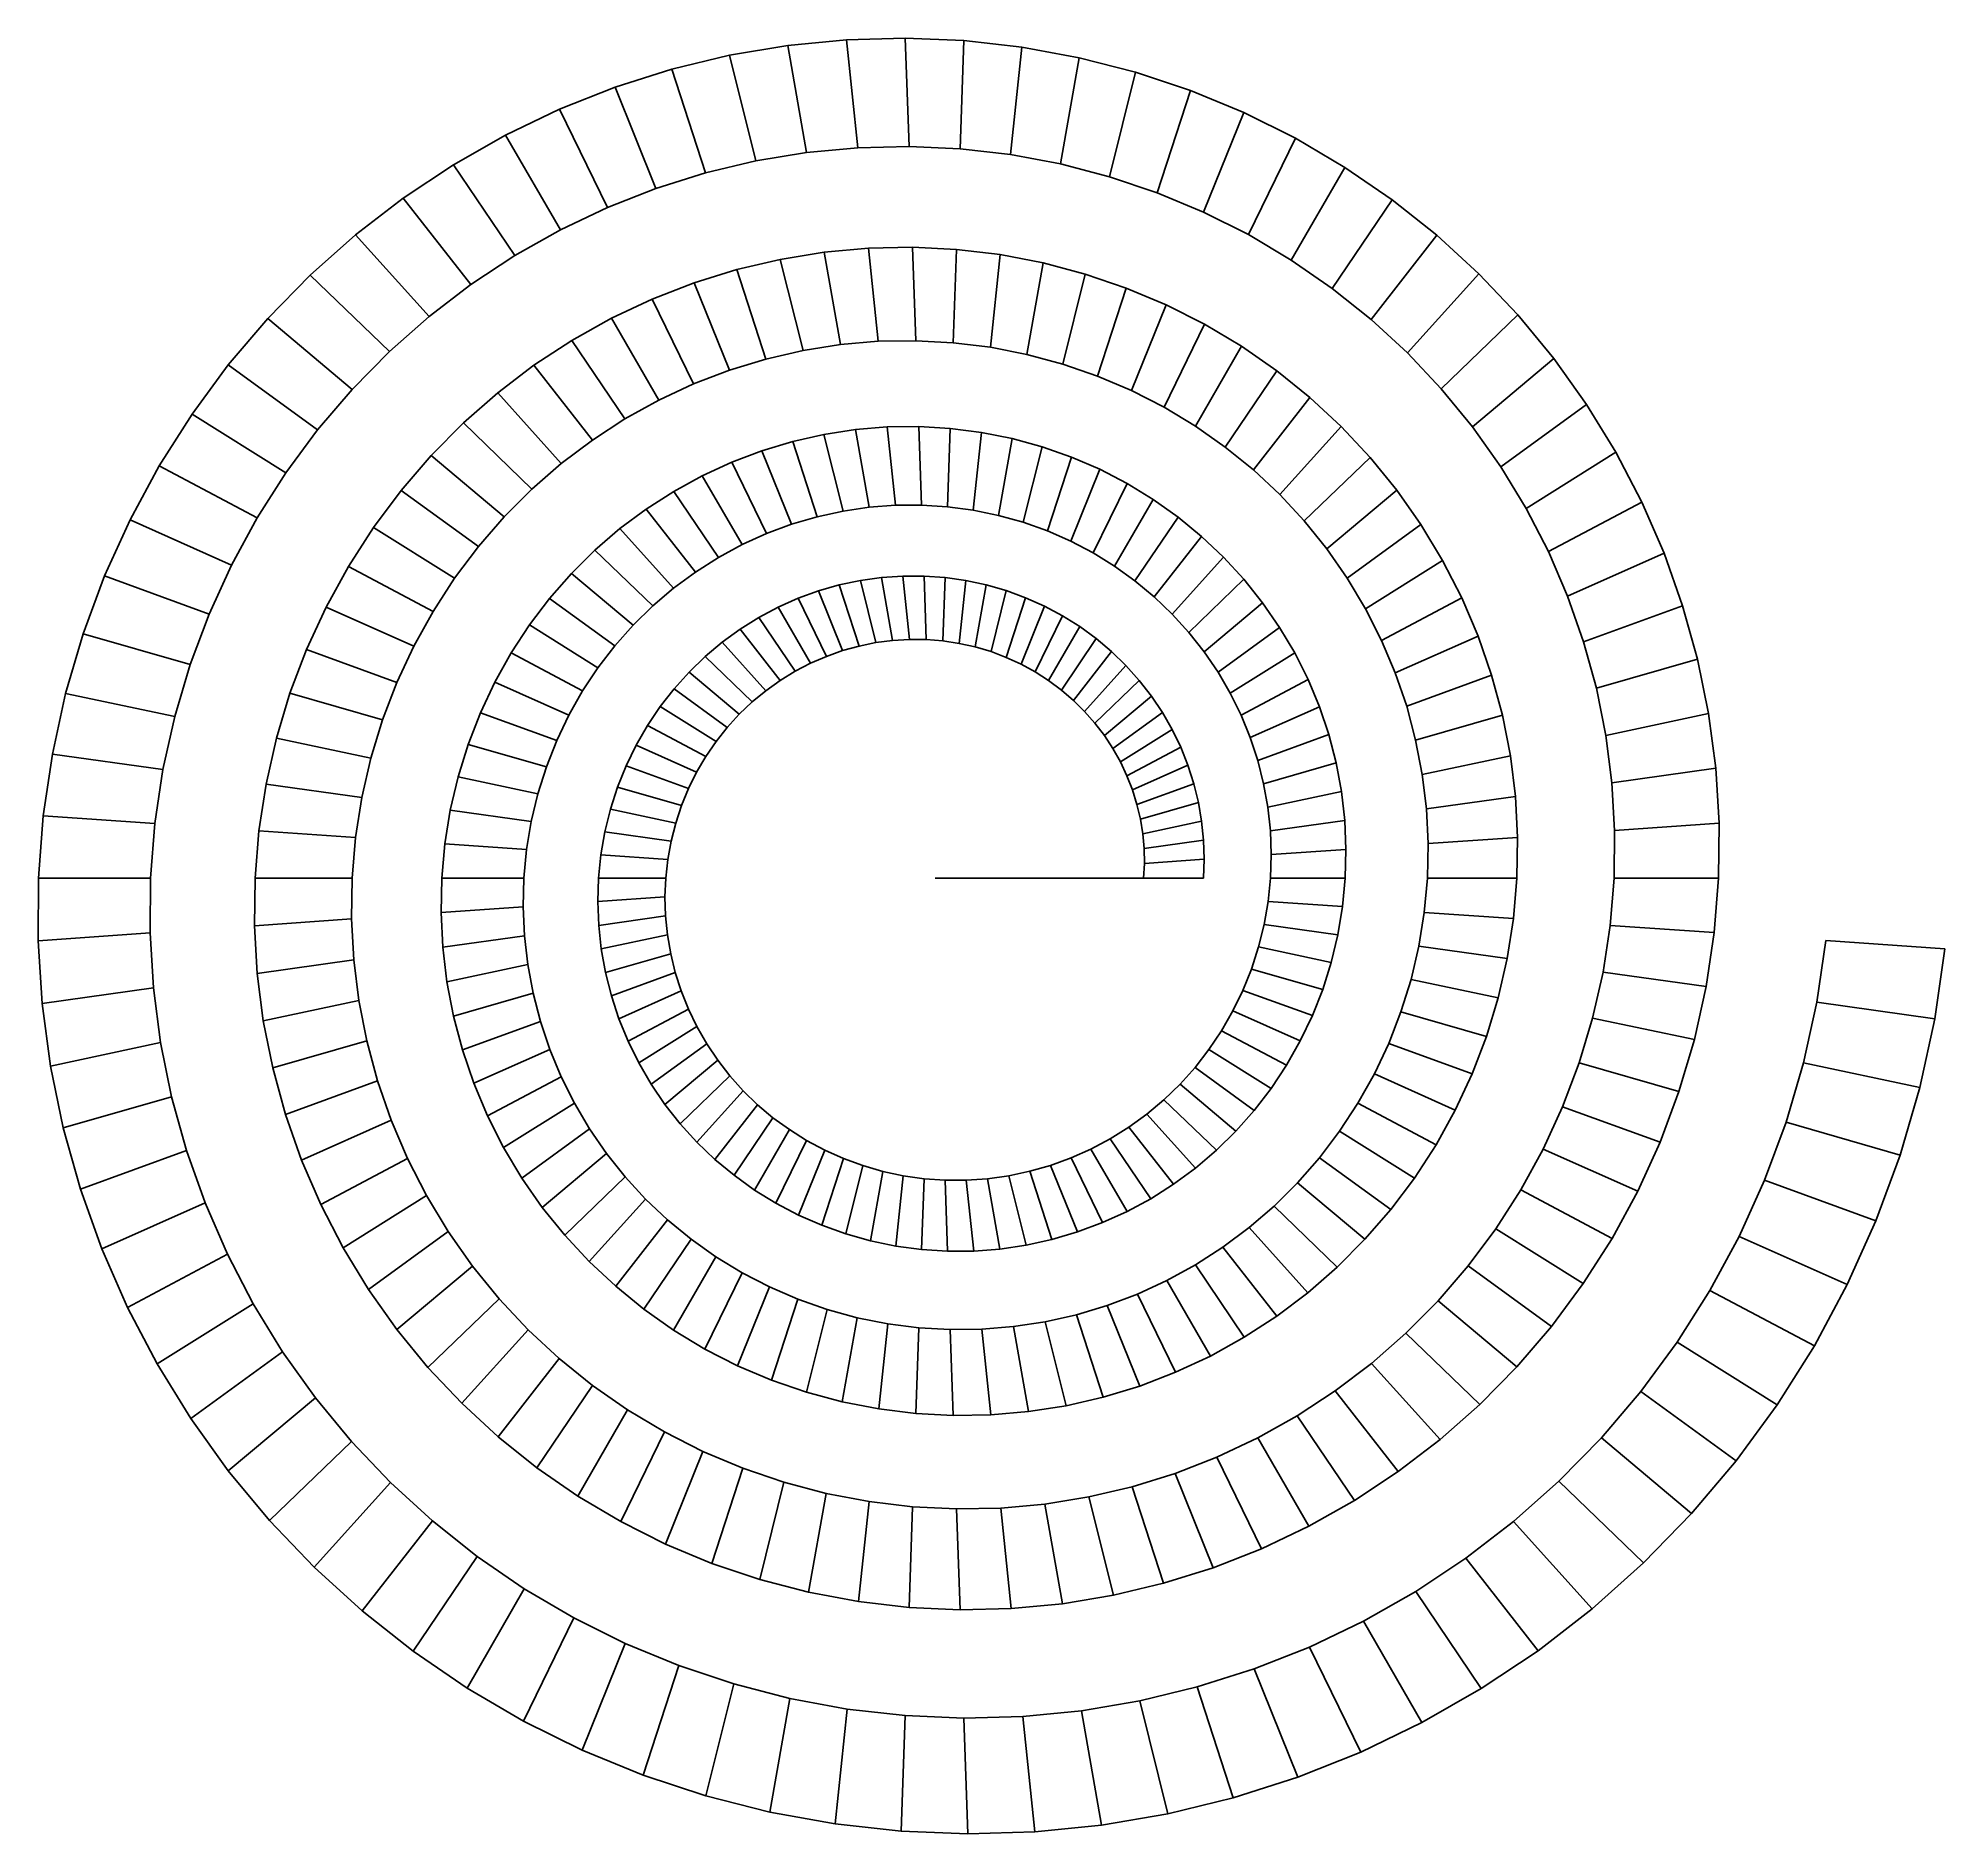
# Model space of a CAD drawing. Header units: metres. Extents: x -3602 to 4059, y -3839 to 3374.
import ezdxf

# ---------------------------------------------------------------- set-up
doc = ezdxf.new("R2010")
doc.units = ezdxf.units.M
for name, color, linetype in [('Fill', 3, 'CONTINUOUS'), ('Inner', 2, 'CONTINUOUS'), ('Outer', 1, 'CONTINUOUS')]:
    doc.layers.add(name, color=color, linetype=linetype)

msp = doc.modelspace()

# ---------------------------------------------------------------- linework, layer by layer
at = {"layer": 'Fill'}
for p, q in [((-102.6, 2939.1), (-117.8, 3374.2)), ((-718.3, 2880.8), (-824.1, 3305.2)), ((-513.9, 2914.7), (-589.8, 3344.7)), ((-308.4, 2934.1), (-354, 3367.7)), ((102.3, 2929.8), (117.5, 3364.2)), ((305.5, 2906.3), (350.8, 3337.9)), ((505.8, 2868.7), (581.1, 3295.5)), ((-920.4, 2832.6), (-1055.7, 3249.2)), ((702.5, 2817.4), (807.1, 3237.2)), ((-1119.3, 2770.2), (-1283.6, 3177)), ((894.4, 2752.7), (1027.9, 3163.6)), ((-1313.9, 2693.9), (-1506.5, 3088.8)), ((1080.8, 2675.1), (1242.4, 3075)), ((-1503.3, 2603.8), (-1723.3, 2984.9)), ((1260.7, 2584.8), (1449.5, 2971.9)), ((-1686.6, 2500.5), (-1933, 2865.8)), ((1433.3, 2482.6), (1648.3, 2855)), ((-1862.7, 2384.2), (-2134.4, 2732)), ((1597.9, 2368.9), (1837.9, 2724.9)), ((-2030.9, 2255.5), (-2326.6, 2584)), ((-226.6, 2156.4), (-265.9, 2530.3)), ((-75.4, 2158.9), (-88.5, 2534)), ((1753.6, 2244.5), (2017.5, 2582.2)), ((-528.4, 2119.5), (-619.7, 2485.6)), ((-377.9, 2143.2), (-443.3, 2514.2)), ((75.1, 2150.9), (88.2, 2525.4)), ((224.1, 2132.5), (263.2, 2504.5)), ((371, 2103.8), (435.8, 2471.5)), ((-2190.1, 2114.9), (-2508.5, 2422.4)), ((-824.3, 2040.2), (-966.2, 2391.3)), ((-677.5, 2085.1), (-794.3, 2444.6)), ((514.9, 2065.1), (605, 2426.7)), ((1899.7, 2109.8), (2186.1, 2427.9)), ((-968.2, 1985), (-1134.5, 2326)), ((655.2, 2016.6), (770.2, 2370.4)), ((791.3, 1958.7), (930.5, 2302.9)), ((-2339.6, 1963.1), (-2679.2, 2248.1)), ((-1108.3, 1919.7), (-1298.3, 2248.8)), ((922.6, 1891.6), (1085.1, 2224.7)), ((2035.7, 1965.8), (2343.1, 2262.7)), ((-1244.1, 1844.4), (-1457, 2160)), ((1048.3, 1815.8), (1233.3, 2136.2)), ((2160.8, 1813.1), (2487.7, 2087.4)), ((-2478.5, 1800.7), (-2837.7, 2061.7)), ((-1374.7, 1759.6), (-1609.5, 2060.1)), ((1168, 1731.7), (1374.6, 2037.9)), ((-1499.6, 1665.4), (-1755.2, 1949.3)), ((1281.1, 1639.8), (1508.1, 1930.3)), ((-2606.2, 1628.5), (-2983.3, 1864.2)), ((2274.6, 1652.6), (2619.3, 1903)), ((-1618, 1562.4), (-1893.2, 1828.3)), ((-367.6, 1474.5), (-444.4, 1782.4)), ((-262.7, 1490), (-317.7, 1801.8)), ((-157.4, 1498), (-190.5, 1812.3)), ((-52.3, 1498.7), (-63.3, 1813.8)), ((52.1, 1492), (63.1, 1806.5)), ((155.4, 1478.1), (188.2, 1790.4)), ((256.9, 1457.2), (311.3, 1765.7)), ((1387.2, 1540.6), (1633.4, 1814.1)), ((-1729.3, 1451), (-2022.9, 1697.4)), ((-574.3, 1421.5), (-693.7, 1717)), ((-471.7, 1451.7), (-570, 1754.1)), ((356.4, 1429.3), (432, 1732.6)), ((453.1, 1394.6), (549.6, 1691.4)), ((1485.6, 1434.6), (1749.8, 1689.8)), ((2376.6, 1485.1), (2737.3, 1710.5)), ((-2721.9, 1447.2), (-3115.1, 1656.3)), ((-773.3, 1339.5), (-933.3, 1616.6)), ((-675, 1384), (-815, 1671.1)), ((546.9, 1353.5), (663.5, 1642.2)), ((-1832.9, 1331.7), (-2143.6, 1557.4)), ((-868.7, 1287.9), (-1048, 1553.7)), ((637.1, 1306.2), (773.2, 1585.4)), ((1576.1, 1322.5), (1856.9, 1558.2)), ((-960.6, 1229.5), (-1158.4, 1482.7)), ((723.3, 1252.9), (878.3, 1521.3)), ((2466.4, 1311.4), (2841.4, 1510.8)), ((-2824.9, 1257.7), (-3232.4, 1439.1)), ((-1928.3, 1204.9), (-2254.5, 1408.8)), ((-1048.6, 1164.6), (-1264, 1403.9)), ((805.3, 1193.9), (978.3, 1450.4)), ((1658.2, 1204.7), (1954.3, 1419.9)), ((-1132.2, 1093.3), (-1364.3, 1317.5)), ((882.6, 1129.7), (1072.6, 1372.9)), ((2543.6, 1132.5), (2930.9, 1304.9)), ((-2014.9, 1071.3), (-2355.1, 1252.3)), ((954.9, 1060.5), (1161, 1289.4)), ((1731.6, 1082), (2041.4, 1275.6)), ((-2914.8, 1060.9), (-3334.5, 1213.7)), ((-1210.9, 1016.1), (-1458.6, 1223.9)), ((-369.3, 914), (-466.2, 1153.9)), ((-303, 932.4), (-382.7, 1177.8)), ((-235.9, 946), (-298.1, 1195.7)), ((-168.4, 954.9), (-212.9, 1207.7)), ((-100.8, 959), (-127.6, 1213.6)), ((-33.5, 958.3), (-42.4, 1213.5)), ((33.3, 953), (42.2, 1207.5)), ((99.1, 943.1), (125.7, 1195.7)), ((163.7, 928.6), (207.7, 1178.1)), ((226.8, 909.8), (288, 1155)), ((1021.9, 986.8), (1242.9, 1200.3)), ((-2092.3, 931.5), (-2444.9, 1088.5)), ((-1284.4, 933.2), (-1546.5, 1123.6)), ((-498.3, 863.1), (-628.3, 1088.3)), ((-434.5, 890.9), (-548.2, 1124)), ((288.1, 886.8), (366, 1126.4)), ((347.3, 859.6), (441.5, 1092.7)), ((1083.2, 908.9), (1318.2, 1106.1)), ((1795.9, 954.9), (2117.9, 1126.1)), ((2607.8, 949.2), (3005.6, 1094)), ((-1352.2, 844.9), (-1627.5, 1017)), ((-620.3, 794), (-781.2, 999.9)), ((-560.4, 830.8), (-706.1, 1046.9)), ((404.1, 828.6), (514, 1053.9)), ((458.3, 793.9), (583.3, 1010.4)), ((1138.8, 827.4), (1386.3, 1007.2)), ((-2990.9, 857.6), (-3420.9, 980.9)), ((-677.9, 752.9), (-853.2, 947.6)), ((509.7, 755.6), (649.1, 962.3)), ((1851.1, 824.2), (2183.6, 972.2)), ((-2159.9, 786.1), (-2523.2, 918.4)), ((-1413.9, 751.8), (-1701.2, 904.5)), ((-732.7, 707.6), (-921.6, 890)), ((557.9, 714.1), (711, 910.1)), ((602.9, 669.6), (768.9, 853.9)), ((1188.2, 742.5), (1447.2, 904.3)), ((2659, 762.4), (3065.3, 878.9)), ((-1469.2, 654.1), (-1767, 786.7)), ((-784.5, 658.3), (-986.2, 827.5)), ((644.5, 622.3), (822.4, 794.2)), ((1231.4, 654.8), (1500.4, 797.8)), ((1896.8, 690.4), (2238.2, 814.6)), ((-3052.9, 648.9), (-3491.1, 742.1)), ((-2217.4, 635.8), (-2589.8, 742.6)), ((-833, 605.2), (-1046.5, 760.4)), ((682.3, 572.6), (871.3, 731.1)), ((-1517.8, 552.4), (-1824.7, 664.2)), ((-918.9, 488.6), (-1153.2, 613.1)), ((-877.8, 548.5), (-1102.3, 688.8)), ((716.5, 520.5), (915.5, 665.1)), ((1268.2, 564.7), (1546, 688.3)), ((1932.9, 554.2), (2281.5, 654.2)), ((2696.8, 573.2), (3109.6, 661)), ((-2264.5, 481.3), (-2644, 562)), ((-1559.3, 447.1), (-1873.9, 537.3)), ((746.7, 466.6), (954.7, 596.6)), ((1298.5, 472.6), (1583.6, 576.4)), ((-3100.2, 435.7), (-3544.5, 498.2)), ((-955.8, 425.6), (-1198.8, 533.7)), ((772.9, 411), (988.9, 525.8)), ((1322.2, 379.1), (1613.1, 462.6)), ((1959.3, 416.5), (2313.4, 491.7)), ((-1593.5, 338.7), (-1914.3, 406.9)), ((-988.4, 359.8), (-1239, 451)), ((795, 354), (1017.9, 453.2)), ((2721.3, 382.5), (3138.5, 441.1)), ((-2300.8, 323.3), (-2685.6, 377.4)), ((-1016.5, 291.5), (-1273.5, 365.2)), ((813, 295.9), (1041.7, 379.1)), ((1339.1, 284.6), (1634.5, 347.4)), ((1975.9, 277.7), (2333.8, 328)), ((-3132.7, 219.1), (-3580.9, 250.4)), ((-1620.1, 227.7), (-1945.6, 273.4)), ((-1039.8, 221), (-1302, 276.7)), ((826.8, 237.1), (1060.1, 304)), ((1349.4, 189.7), (1647.8, 231.6)), ((-2326, 162.6), (-2714.4, 189.8)), ((-1058.3, 148.7), (-1324.3, 186.1)), ((836.4, 177.8), (1073.1, 228.1)), ((1982.8, 138.7), (2342.6, 163.8)), ((2732.3, 191.1), (3152, 220.4)), ((-1639, 114.6), (-1967.5, 137.6)), ((-1071.7, 74.9), (-1340.4, 93.7)), ((841.8, 118.3), (1080.7, 151.9)), ((1353, 94.6), (1653, 115.6)), ((-1080, 0), (-1350, 0)), ((842.9, 58.9), (1083, 75.7)), ((-3150, 0), (-3600, 0)), ((-2340, 0), (-2730, 0)), ((-1650, 0), (-1980, 0)), ((-1083, -75.7), (-1353, -94.6)), ((840, 0), (1080, 0)), ((1350, 0), (1650, 0)), ((1980, 0), (2340, 0)), ((2730, 0), (3150, 0)), ((-1653, -115.6), (-1982.8, -138.7)), ((-1080.7, -151.9), (-1349.4, -189.7)), ((1340.4, -93.7), (1639, -114.6)), ((1967.5, -137.6), (2326, -162.6)), ((-3152, -220.4), (-3601.5, -251.8)), ((-2342.6, -163.8), (-2732.3, -191.1)), ((-1073.1, -228.1), (-1339.1, -284.6)), ((1324.3, -186.1), (1620.1, -227.7)), ((2714.4, -189.8), (3132.7, -219.1)), ((-1647.8, -231.6), (-1975.9, -277.7)), ((-1060.1, -304), (-1322.2, -379.1)), ((1302, -276.7), (1593.5, -338.7)), ((1945.6, -273.4), (2300.8, -323.3)), ((3580.9, -250.4), (4059.1, -283.8)), ((-2333.8, -328), (-2721.3, -382.5)), ((-1634.5, -347.4), (-1959.3, -416.5)), ((-1041.7, -379.1), (-1298.5, -472.6)), ((1273.5, -365.2), (1559.3, -447.1)), ((2685.6, -377.4), (3100.2, -435.7)), ((-3138.5, -441.1), (-3585.5, -503.9)), ((-1017.9, -453.2), (-1268.2, -564.7)), ((1239, -451), (1517.8, -552.4)), ((1914.3, -406.9), (2264.5, -481.3)), ((-2313.4, -491.7), (-2696.8, -573.2)), ((-1613.1, -462.6), (-1932.9, -554.2)), ((-988.9, -525.8), (-1231.4, -654.8)), ((1198.8, -533.7), (1469.2, -654.1)), ((3544.5, -498.2), (4018.5, -564.8)), ((-1583.6, -576.4), (-1896.8, -690.4)), ((-954.7, -596.6), (-1188.2, -742.5)), ((1873.9, -537.3), (2217.4, -635.8)), ((2644, -562), (3052.9, -648.9)), ((-3109.6, -661), (-3551.7, -754.9)), ((-2281.5, -654.2), (-2659, -762.4)), ((-1546, -688.3), (-1851.1, -824.2)), ((-915.5, -665.1), (-1138.8, -827.4)), ((1102.3, -688.8), (1352.2, -844.9)), ((1153.2, -613.1), (1413.9, -751.8)), ((1824.7, -664.2), (2159.9, -786.1)), ((-871.3, -731.1), (-1083.2, -908.9)), ((1046.5, -760.4), (1284.4, -933.2)), ((2589.8, -742.6), (2990.9, -857.6)), ((3491.1, -742.1), (3958.6, -841.4)), ((-2238.2, -814.6), (-2607.8, -949.2)), ((-1500.4, -797.8), (-1795.9, -954.9)), ((-822.4, -794.2), (-1021.9, -986.8)), ((986.2, -827.5), (1210.9, -1016.1)), ((1767, -786.7), (2092.3, -931.5)), ((-3065.3, -878.9), (-3500.4, -1003.7)), ((-1447.2, -904.3), (-1731.6, -1082)), ((-768.9, -853.9), (-954.9, -1060.5)), ((-711, -910.1), (-882.6, -1129.7)), ((921.6, -890), (1132.2, -1093.3)), ((1701.2, -904.5), (2014.9, -1071.3)), ((2523.2, -918.4), (2914.8, -1060.9)), ((-2183.6, -972.2), (-2543.6, -1132.5)), ((-649.1, -962.3), (-805.3, -1193.9)), ((853.2, -947.6), (1048.6, -1164.6)), ((3420.9, -980.9), (3879.8, -1112.5)), ((-1386.3, -1007.2), (-1658.2, -1204.7)), ((-583.3, -1010.4), (-723.3, -1252.9)), ((-514, -1053.9), (-637.1, -1306.2)), ((706.1, -1046.9), (868.7, -1287.9)), ((781.2, -999.9), (960.6, -1229.5)), ((1627.5, -1017), (1928.3, -1204.9)), ((-3005.6, -1094), (-3431.6, -1249)), ((-2117.9, -1126.1), (-2466.4, -1311.4)), ((-1318.2, -1106.1), (-1576.1, -1322.5)), ((-441.5, -1092.7), (-546.9, -1353.5)), ((-366, -1126.4), (-453.1, -1394.6)), ((548.2, -1124), (675, -1384)), ((628.3, -1088.3), (773.3, -1339.5)), ((1546.5, -1123.6), (1832.9, -1331.7)), ((2444.9, -1088.5), (2824.9, -1257.7)), ((-1242.9, -1200.3), (-1485.6, -1434.6)), ((-288, -1155), (-356.4, -1429.3)), ((-207.7, -1178.1), (-256.9, -1457.2)), ((-125.7, -1195.7), (-155.4, -1478.1)), ((-42.2, -1207.5), (-52.1, -1492)), ((42.4, -1213.5), (52.3, -1498.7)), ((127.6, -1213.6), (157.4, -1498)), ((212.9, -1207.7), (262.7, -1490)), ((298.1, -1195.7), (367.6, -1474.5)), ((382.7, -1177.8), (471.7, -1451.7)), ((466.2, -1153.9), (574.3, -1421.5)), ((1458.6, -1223.9), (1729.3, -1451)), ((3334.5, -1213.7), (3782.4, -1376.7)), ((-2041.4, -1275.6), (-2376.6, -1485.1)), ((-1161, -1289.4), (-1387.2, -1540.6)), ((2355.1, -1252.3), (2721.9, -1447.2)), ((-2930.9, -1304.9), (-3345.6, -1489.6)), ((-1072.6, -1372.9), (-1281.1, -1639.8)), ((1364.3, -1317.5), (1618, -1562.4)), ((-1954.3, -1419.9), (-2274.6, -1652.6)), ((-978.3, -1450.4), (-1168, -1731.7)), ((1264, -1403.9), (1499.6, -1665.4)), ((2254.5, -1408.8), (2606.2, -1628.5)), ((3232.4, -1439.1), (3667.2, -1632.7)), ((-2841.4, -1510.8), (-3242.8, -1724.2)), ((-878.3, -1521.3), (-1048.3, -1815.8)), ((1158.4, -1482.7), (1374.7, -1759.6)), ((-1856.9, -1558.2), (-2160.8, -1813.1)), ((-773.2, -1585.4), (-922.6, -1891.6)), ((1048, -1553.7), (1244.1, -1844.4)), ((2143.6, -1557.4), (2478.5, -1800.7)), ((-663.5, -1642.2), (-791.3, -1958.7)), ((815, -1671.1), (968.2, -1985)), ((933.3, -1616.6), (1108.3, -1919.7)), ((3115.1, -1656.3), (3534.8, -1879.5)), ((-2737.3, -1710.5), (-3123.5, -1951.8)), ((-1749.8, -1689.8), (-2035.7, -1965.8)), ((-549.6, -1691.4), (-655.2, -2016.6)), ((-432, -1732.6), (-514.9, -2065.1)), ((570, -1754.1), (677.5, -2085.1)), ((693.7, -1717), (824.3, -2040.2)), ((2022.9, -1697.4), (2339.6, -1963.1)), ((-1633.4, -1814.1), (-1899.7, -2109.8)), ((-311.3, -1765.7), (-371, -2103.8)), ((-188.2, -1790.4), (-224.1, -2132.5)), ((-63.1, -1806.5), (-75.1, -2150.9)), ((63.3, -1813.8), (75.4, -2158.9)), ((190.5, -1812.3), (226.6, -2156.4)), ((317.7, -1801.8), (377.9, -2143.2)), ((444.4, -1782.4), (528.4, -2119.5)), ((1893.2, -1828.3), (2190.1, -2114.9)), ((-2619.3, -1903), (-2988.2, -2171)), ((2983.3, -1864.2), (3385.8, -2115.7)), ((-1508.1, -1930.3), (-1753.6, -2244.5)), ((1755.2, -1949.3), (2030.9, -2255.5)), ((-1374.6, -2037.9), (-1597.9, -2368.9)), ((1609.5, -2060.1), (1862.7, -2384.2)), ((2837.7, -2061.7), (3221.2, -2340.3)), ((-2487.7, -2087.4), (-2837.5, -2380.9)), ((-1233.3, -2136.2), (-1433.3, -2482.6)), ((1457, -2160), (1686.6, -2500.5)), ((-2343.1, -2262.7), (-2672, -2580.4)), ((-1085.1, -2224.7), (-1260.7, -2584.8)), ((1298.3, -2248.8), (1503.3, -2603.8)), ((2679.2, -2248.1), (3041.8, -2552.3)), ((-930.5, -2302.9), (-1080.8, -2675.1)), ((-770.2, -2370.4), (-894.4, -2752.7)), ((1134.5, -2326), (1313.9, -2693.9)), ((-2186.1, -2427.9), (-2492.6, -2768.3)), ((-605, -2426.7), (-702.5, -2817.4)), ((794.3, -2444.6), (920.4, -2832.6)), ((966.2, -2391.3), (1119.3, -2770.2)), ((2508.5, -2422.4), (2848.5, -2750.8)), ((-435.8, -2471.5), (-505.8, -2868.7)), ((-263.2, -2504.5), (-305.5, -2906.3)), ((-88.2, -2525.4), (-102.3, -2929.8)), ((443.3, -2514.2), (513.9, -2914.7)), ((619.7, -2485.6), (718.3, -2880.8)), ((-2017.5, -2582.2), (-2299.9, -2943.7)), ((88.5, -2534), (102.6, -2939.1)), ((265.9, -2530.3), (308.4, -2934.1)), ((2326.6, -2584), (2642.4, -2934.7)), ((-1837.9, -2724.9), (-2094.8, -3105.7)), ((2134.4, -2732), (2424.6, -3103.4)), ((-1648.3, -2855), (-1878.3, -3253.4)), ((1933, -2865.8), (2196.2, -3256)), ((-1449.5, -2971.9), (-1651.4, -3386)), ((1723.3, -2984.9), (1958.3, -3391.9)), ((-1242.4, -3075), (-1415.2, -3502.7)), ((1506.5, -3088.8), (1712.2, -3510.6)), ((-1027.9, -3163.6), (-1170.7, -3603)), ((1283.6, -3177), (1459.1, -3611.5)), ((-807.1, -3237.2), (-919.1, -3686.2)), ((1055.7, -3249.2), (1200.3, -3694.3)), ((-581.1, -3295.5), (-661.5, -3751.8)), ((-350.8, -3337.9), (-399.3, -3799.3)), ((-117.5, -3364.2), (-133.7, -3828.6)), ((354, -3367.7), (402.7, -3831.2)), ((589.8, -3344.7), (670.8, -3804.3)), ((824.1, -3305.2), (937.1, -3758.6)), ((117.8, -3374.2), (134.1, -3839.2))]:
    msp.add_line(p, q, dxfattribs=at)
at = {"layer": 'Inner'}
for p, q in [((-513.9, 2914.7), (-718.3, 2880.8)), ((-308.4, 2934.1), (-513.9, 2914.7)), ((-102.6, 2939.1), (-308.4, 2934.1)), ((102.3, 2929.8), (-102.6, 2939.1)), ((305.5, 2906.3), (102.3, 2929.8)), ((-718.3, 2880.8), (-920.4, 2832.6)), ((505.8, 2868.7), (305.5, 2906.3)), ((702.5, 2817.4), (505.8, 2868.7)), ((-1119.3, 2770.2), (-1313.9, 2693.9)), ((-920.4, 2832.6), (-1119.3, 2770.2)), ((894.4, 2752.7), (702.5, 2817.4)), ((-1313.9, 2693.9), (-1503.3, 2603.8)), ((1080.8, 2675.1), (894.4, 2752.7)), ((1260.7, 2584.8), (1080.8, 2675.1)), ((-1503.3, 2603.8), (-1686.6, 2500.5)), ((1433.3, 2482.6), (1260.7, 2584.8)), ((-1686.6, 2500.5), (-1862.7, 2384.2)), ((1597.9, 2368.9), (1433.3, 2482.6)), ((-1862.7, 2384.2), (-2030.9, 2255.5)), ((1753.6, 2244.5), (1597.9, 2368.9)), ((-2030.9, 2255.5), (-2190.1, 2114.9)), ((1899.7, 2109.8), (1753.6, 2244.5)), ((-226.6, 2156.4), (-377.9, 2143.2)), ((-75.4, 2158.9), (-226.6, 2156.4)), ((75.1, 2150.9), (-75.4, 2158.9)), ((224.1, 2132.5), (75.1, 2150.9)), ((-2190.1, 2114.9), (-2339.6, 1963.1)), ((-677.5, 2085.1), (-824.3, 2040.2)), ((-528.4, 2119.5), (-677.5, 2085.1)), ((-377.9, 2143.2), (-528.4, 2119.5)), ((371, 2103.8), (224.1, 2132.5)), ((514.9, 2065.1), (371, 2103.8)), ((2035.7, 1965.8), (1899.7, 2109.8)), ((-824.3, 2040.2), (-968.2, 1985)), ((655.2, 2016.6), (514.9, 2065.1)), ((791.3, 1958.7), (655.2, 2016.6)), ((-2339.6, 1963.1), (-2478.5, 1800.7)), ((-1108.3, 1919.7), (-1244.1, 1844.4)), ((-968.2, 1985), (-1108.3, 1919.7)), ((922.6, 1891.6), (791.3, 1958.7)), ((2160.8, 1813.1), (2035.7, 1965.8)), ((-1244.1, 1844.4), (-1374.7, 1759.6)), ((1048.3, 1815.8), (922.6, 1891.6)), ((-2478.5, 1800.7), (-2606.2, 1628.5)), ((1168, 1731.7), (1048.3, 1815.8)), ((2274.6, 1652.6), (2160.8, 1813.1)), ((-1374.7, 1759.6), (-1499.6, 1665.4)), ((1281.1, 1639.8), (1168, 1731.7)), ((-2606.2, 1628.5), (-2721.9, 1447.2)), ((-1499.6, 1665.4), (-1618, 1562.4)), ((1387.2, 1540.6), (1281.1, 1639.8)), ((2376.6, 1485.1), (2274.6, 1652.6)), ((-1618, 1562.4), (-1729.3, 1451)), ((1485.6, 1434.6), (1387.2, 1540.6)), ((-367.6, 1474.5), (-471.7, 1451.7)), ((-262.7, 1490), (-367.6, 1474.5)), ((-157.4, 1498), (-262.7, 1490)), ((-52.3, 1498.7), (-157.4, 1498)), ((52.1, 1492), (-52.3, 1498.7)), ((155.4, 1478.1), (52.1, 1492)), ((256.9, 1457.2), (155.4, 1478.1)), ((356.4, 1429.3), (256.9, 1457.2)), ((2466.4, 1311.4), (2376.6, 1485.1)), ((-2721.9, 1447.2), (-2824.9, 1257.7)), ((-1729.3, 1451), (-1832.9, 1331.7)), ((-675, 1384), (-773.3, 1339.5)), ((-574.3, 1421.5), (-675, 1384)), ((-471.7, 1451.7), (-574.3, 1421.5)), ((453.1, 1394.6), (356.4, 1429.3)), ((546.9, 1353.5), (453.1, 1394.6)), ((1576.1, 1322.5), (1485.6, 1434.6)), ((-1832.9, 1331.7), (-1928.3, 1204.9)), ((-773.3, 1339.5), (-868.7, 1287.9)), ((637.1, 1306.2), (546.9, 1353.5)), ((723.3, 1252.9), (637.1, 1306.2)), ((1658.2, 1204.7), (1576.1, 1322.5)), ((2543.6, 1132.5), (2466.4, 1311.4)), ((-2824.9, 1257.7), (-2914.8, 1060.9)), ((-960.6, 1229.5), (-1048.6, 1164.6)), ((-868.7, 1287.9), (-960.6, 1229.5)), ((805.3, 1193.9), (723.3, 1252.9)), ((-1928.3, 1204.9), (-2014.9, 1071.3)), ((-1048.6, 1164.6), (-1132.2, 1093.3)), ((882.6, 1129.7), (805.3, 1193.9)), ((1731.6, 1082), (1658.2, 1204.7)), ((-1132.2, 1093.3), (-1210.9, 1016.1)), ((954.9, 1060.5), (882.6, 1129.7)), ((1795.9, 954.9), (1731.6, 1082)), ((2607.8, 949.2), (2543.6, 1132.5)), ((-2914.8, 1060.9), (-2990.9, 857.6)), ((-2014.9, 1071.3), (-2092.3, 931.5)), ((-1210.9, 1016.1), (-1284.4, 933.2)), ((1021.9, 986.8), (954.9, 1060.5)), ((-2092.3, 931.5), (-2159.9, 786.1)), ((-1284.4, 933.2), (-1352.2, 844.9)), ((-303, 932.4), (-369.3, 914)), ((-235.9, 946), (-303, 932.4)), ((-168.4, 954.9), (-235.9, 946)), ((-100.8, 959), (-168.4, 954.9)), ((-33.5, 958.3), (-100.8, 959)), ((33.3, 953), (-33.5, 958.3)), ((99.1, 943.1), (33.3, 953)), ((163.7, 928.6), (99.1, 943.1)), ((226.8, 909.8), (163.7, 928.6)), ((1083.2, 908.9), (1021.9, 986.8)), ((1851.1, 824.2), (1795.9, 954.9)), ((2659, 762.4), (2607.8, 949.2)), ((-2990.9, 857.6), (-3052.9, 648.9)), ((-1352.2, 844.9), (-1413.9, 751.8)), ((-498.3, 863.1), (-560.4, 830.8)), ((-434.5, 890.9), (-498.3, 863.1)), ((-369.3, 914), (-434.5, 890.9)), ((288.1, 886.8), (226.8, 909.8)), ((347.3, 859.6), (288.1, 886.8)), ((404.1, 828.6), (347.3, 859.6)), ((1138.8, 827.4), (1083.2, 908.9)), ((-2159.9, 786.1), (-2217.4, 635.8)), ((-620.3, 794), (-677.9, 752.9)), ((-560.4, 830.8), (-620.3, 794)), ((458.3, 793.9), (404.1, 828.6)), ((509.7, 755.6), (458.3, 793.9)), ((1188.2, 742.5), (1138.8, 827.4)), ((1896.8, 690.4), (1851.1, 824.2)), ((-1413.9, 751.8), (-1469.2, 654.1)), ((-732.7, 707.6), (-784.5, 658.3)), ((-677.9, 752.9), (-732.7, 707.6)), ((557.9, 714.1), (509.7, 755.6)), ((602.9, 669.6), (557.9, 714.1)), ((1231.4, 654.8), (1188.2, 742.5)), ((1932.9, 554.2), (1896.8, 690.4)), ((2696.8, 573.2), (2659, 762.4)), ((-3052.9, 648.9), (-3100.2, 435.7)), ((-2217.4, 635.8), (-2264.5, 481.3)), ((-1469.2, 654.1), (-1517.8, 552.4)), ((-784.5, 658.3), (-833, 605.2)), ((644.5, 622.3), (602.9, 669.6)), ((682.3, 572.6), (644.5, 622.3)), ((1268.2, 564.7), (1231.4, 654.8)), ((-1517.8, 552.4), (-1559.3, 447.1)), ((-877.8, 548.5), (-918.9, 488.6)), ((-833, 605.2), (-877.8, 548.5)), ((716.5, 520.5), (682.3, 572.6)), ((1298.5, 472.6), (1268.2, 564.7)), ((1959.3, 416.5), (1932.9, 554.2)), ((2721.3, 382.5), (2696.8, 573.2)), ((-2264.5, 481.3), (-2300.8, 323.3)), ((-918.9, 488.6), (-955.8, 425.6)), ((746.7, 466.6), (716.5, 520.5)), ((772.9, 411), (746.7, 466.6)), ((1322.2, 379.1), (1298.5, 472.6)), ((-3100.2, 435.7), (-3132.7, 219.1)), ((-1559.3, 447.1), (-1593.5, 338.7)), ((-955.8, 425.6), (-988.4, 359.8)), ((795, 354), (772.9, 411)), ((1975.9, 277.7), (1959.3, 416.5)), ((-2300.8, 323.3), (-2326, 162.6)), ((-1593.5, 338.7), (-1620.1, 227.7)), ((-988.4, 359.8), (-1016.5, 291.5)), ((813, 295.9), (795, 354)), ((1339.1, 284.6), (1322.2, 379.1)), ((2732.3, 191.1), (2721.3, 382.5)), ((-1016.5, 291.5), (-1039.8, 221)), ((826.8, 237.1), (813, 295.9)), ((836.4, 177.8), (826.8, 237.1)), ((1349.4, 189.7), (1339.1, 284.6)), ((1982.8, 138.7), (1975.9, 277.7)), ((-3132.7, 219.1), (-3150, 0)), ((-2326, 162.6), (-2340, 0)), ((-1620.1, 227.7), (-1639, 114.6)), ((-1039.8, 221), (-1058.3, 148.7)), ((841.8, 118.3), (836.4, 177.8)), ((1353, 94.6), (1349.4, 189.7)), ((2730, 0), (2732.3, 191.1)), ((-1639, 114.6), (-1650, 0)), ((-1058.3, 148.7), (-1071.7, 74.9)), ((842.9, 58.9), (841.8, 118.3)), ((1350, 0), (1353, 94.6)), ((1980, 0), (1982.8, 138.7)), ((-1080, 0), (-1083, -75.7)), ((-1071.7, 74.9), (-1080, 0)), ((3, 0), (840, 0)), ((840, 0), (842.9, 58.9)), ((-3150, 0), (-3152, -220.4)), ((-2340, 0), (-2342.6, -163.8)), ((-1650, 0), (-1653, -115.6)), ((-1083, -75.7), (-1080.7, -151.9)), ((1340.4, -93.7), (1350, 0)), ((1967.5, -137.6), (1980, 0)), ((2714.4, -189.8), (2730, 0)), ((-1653, -115.6), (-1647.8, -231.6)), ((-1080.7, -151.9), (-1073.1, -228.1)), ((1324.3, -186.1), (1340.4, -93.7)), ((1945.6, -273.4), (1967.5, -137.6)), ((-3152, -220.4), (-3138.5, -441.1)), ((-2342.6, -163.8), (-2333.8, -328)), ((-1073.1, -228.1), (-1060.1, -304)), ((1302, -276.7), (1324.3, -186.1)), ((2685.6, -377.4), (2714.4, -189.8)), ((-1647.8, -231.6), (-1634.5, -347.4)), ((-1060.1, -304), (-1041.7, -379.1)), ((1273.5, -365.2), (1302, -276.7)), ((1914.3, -406.9), (1945.6, -273.4)), ((3544.5, -498.2), (3580.9, -250.4)), ((-2333.8, -328), (-2313.4, -491.7)), ((-1634.5, -347.4), (-1613.1, -462.6)), ((-1041.7, -379.1), (-1017.9, -453.2)), ((1239, -451), (1273.5, -365.2)), ((2644, -562), (2685.6, -377.4)), ((-3138.5, -441.1), (-3109.6, -661)), ((-1017.9, -453.2), (-988.9, -525.8)), ((1198.8, -533.7), (1239, -451)), ((1873.9, -537.3), (1914.3, -406.9)), ((-2313.4, -491.7), (-2281.5, -654.2)), ((-1613.1, -462.6), (-1583.6, -576.4)), ((-988.9, -525.8), (-954.7, -596.6)), ((1153.2, -613.1), (1198.8, -533.7)), ((3491.1, -742.1), (3544.5, -498.2)), ((-1583.6, -576.4), (-1546, -688.3)), ((-954.7, -596.6), (-915.5, -665.1)), ((1824.7, -664.2), (1873.9, -537.3)), ((2589.8, -742.6), (2644, -562)), ((-3109.6, -661), (-3065.3, -878.9)), ((-2281.5, -654.2), (-2238.2, -814.6)), ((-1546, -688.3), (-1500.4, -797.8)), ((-915.5, -665.1), (-871.3, -731.1)), ((1046.5, -760.4), (1102.3, -688.8)), ((1102.3, -688.8), (1153.2, -613.1)), ((1767, -786.7), (1824.7, -664.2)), ((-871.3, -731.1), (-822.4, -794.2)), ((986.2, -827.5), (1046.5, -760.4)), ((2523.2, -918.4), (2589.8, -742.6)), ((3420.9, -980.9), (3491.1, -742.1)), ((-2238.2, -814.6), (-2183.6, -972.2)), ((-1500.4, -797.8), (-1447.2, -904.3)), ((-822.4, -794.2), (-768.9, -853.9)), ((921.6, -890), (986.2, -827.5)), ((1701.2, -904.5), (1767, -786.7)), ((-3065.3, -878.9), (-3005.6, -1094)), ((-1447.2, -904.3), (-1386.3, -1007.2)), ((-768.9, -853.9), (-711, -910.1)), ((-711, -910.1), (-649.1, -962.3)), ((853.2, -947.6), (921.6, -890)), ((1627.5, -1017), (1701.2, -904.5)), ((2444.9, -1088.5), (2523.2, -918.4)), ((-2183.6, -972.2), (-2117.9, -1126.1)), ((-649.1, -962.3), (-583.3, -1010.4)), ((781.2, -999.9), (853.2, -947.6)), ((3334.5, -1213.7), (3420.9, -980.9)), ((-1386.3, -1007.2), (-1318.2, -1106.1)), ((-583.3, -1010.4), (-514, -1053.9)), ((-514, -1053.9), (-441.5, -1092.7)), ((628.3, -1088.3), (706.1, -1046.9)), ((706.1, -1046.9), (781.2, -999.9)), ((1546.5, -1123.6), (1627.5, -1017)), ((-3005.6, -1094), (-2930.9, -1304.9)), ((-2117.9, -1126.1), (-2041.4, -1275.6)), ((-1318.2, -1106.1), (-1242.9, -1200.3)), ((-441.5, -1092.7), (-366, -1126.4)), ((-366, -1126.4), (-288, -1155)), ((466.2, -1153.9), (548.2, -1124)), ((548.2, -1124), (628.3, -1088.3)), ((1458.6, -1223.9), (1546.5, -1123.6)), ((2355.1, -1252.3), (2444.9, -1088.5)), ((-1242.9, -1200.3), (-1161, -1289.4)), ((-288, -1155), (-207.7, -1178.1)), ((-207.7, -1178.1), (-125.7, -1195.7)), ((-125.7, -1195.7), (-42.2, -1207.5)), ((-42.2, -1207.5), (42.4, -1213.5)), ((42.4, -1213.5), (127.6, -1213.6)), ((127.6, -1213.6), (212.9, -1207.7)), ((212.9, -1207.7), (298.1, -1195.7)), ((298.1, -1195.7), (382.7, -1177.8)), ((382.7, -1177.8), (466.2, -1153.9)), ((1364.3, -1317.5), (1458.6, -1223.9)), ((3232.4, -1439.1), (3334.5, -1213.7)), ((-2041.4, -1275.6), (-1954.3, -1419.9)), ((-1161, -1289.4), (-1072.6, -1372.9)), ((2254.5, -1408.8), (2355.1, -1252.3)), ((-2930.9, -1304.9), (-2841.4, -1510.8)), ((-1072.6, -1372.9), (-978.3, -1450.4)), ((1264, -1403.9), (1364.3, -1317.5)), ((-1954.3, -1419.9), (-1856.9, -1558.2)), ((-978.3, -1450.4), (-878.3, -1521.3)), ((1158.4, -1482.7), (1264, -1403.9)), ((2143.6, -1557.4), (2254.5, -1408.8)), ((3115.1, -1656.3), (3232.4, -1439.1)), ((-2841.4, -1510.8), (-2737.3, -1710.5)), ((-878.3, -1521.3), (-773.2, -1585.4)), ((1048, -1553.7), (1158.4, -1482.7)), ((-1856.9, -1558.2), (-1749.8, -1689.8)), ((-773.2, -1585.4), (-663.5, -1642.2)), ((933.3, -1616.6), (1048, -1553.7)), ((2022.9, -1697.4), (2143.6, -1557.4)), ((-663.5, -1642.2), (-549.6, -1691.4)), ((693.7, -1717), (815, -1671.1)), ((815, -1671.1), (933.3, -1616.6)), ((2983.3, -1864.2), (3115.1, -1656.3)), ((-2737.3, -1710.5), (-2619.3, -1903)), ((-1749.8, -1689.8), (-1633.4, -1814.1)), ((-549.6, -1691.4), (-432, -1732.6)), ((-432, -1732.6), (-311.3, -1765.7)), ((444.4, -1782.4), (570, -1754.1)), ((570, -1754.1), (693.7, -1717)), ((1893.2, -1828.3), (2022.9, -1697.4)), ((-1633.4, -1814.1), (-1508.1, -1930.3)), ((-311.3, -1765.7), (-188.2, -1790.4)), ((-188.2, -1790.4), (-63.1, -1806.5)), ((-63.1, -1806.5), (63.3, -1813.8)), ((63.3, -1813.8), (190.5, -1812.3)), ((190.5, -1812.3), (317.7, -1801.8)), ((317.7, -1801.8), (444.4, -1782.4)), ((1755.2, -1949.3), (1893.2, -1828.3)), ((-2619.3, -1903), (-2487.7, -2087.4)), ((2837.7, -2061.7), (2983.3, -1864.2)), ((-1508.1, -1930.3), (-1374.6, -2037.9)), ((1609.5, -2060.1), (1755.2, -1949.3)), ((-1374.6, -2037.9), (-1233.3, -2136.2)), ((1457, -2160), (1609.5, -2060.1)), ((2679.2, -2248.1), (2837.7, -2061.7)), ((-2487.7, -2087.4), (-2343.1, -2262.7)), ((-1233.3, -2136.2), (-1085.1, -2224.7)), ((1298.3, -2248.8), (1457, -2160)), ((-2343.1, -2262.7), (-2186.1, -2427.9)), ((-1085.1, -2224.7), (-930.5, -2302.9)), ((1134.5, -2326), (1298.3, -2248.8)), ((2508.5, -2422.4), (2679.2, -2248.1)), ((-930.5, -2302.9), (-770.2, -2370.4)), ((-770.2, -2370.4), (-605, -2426.7)), ((966.2, -2391.3), (1134.5, -2326)), ((-2186.1, -2427.9), (-2017.5, -2582.2)), ((-605, -2426.7), (-435.8, -2471.5)), ((619.7, -2485.6), (794.3, -2444.6)), ((794.3, -2444.6), (966.2, -2391.3)), ((2326.6, -2584), (2508.5, -2422.4)), ((-435.8, -2471.5), (-263.2, -2504.5)), ((-263.2, -2504.5), (-88.2, -2525.4)), ((-88.2, -2525.4), (88.5, -2534)), ((265.9, -2530.3), (443.3, -2514.2)), ((443.3, -2514.2), (619.7, -2485.6)), ((-2017.5, -2582.2), (-1837.9, -2724.9)), ((88.5, -2534), (265.9, -2530.3)), ((2134.4, -2732), (2326.6, -2584)), ((-1837.9, -2724.9), (-1648.3, -2855)), ((1933, -2865.8), (2134.4, -2732)), ((-1648.3, -2855), (-1449.5, -2971.9)), ((1723.3, -2984.9), (1933, -2865.8)), ((-1449.5, -2971.9), (-1242.4, -3075)), ((1506.5, -3088.8), (1723.3, -2984.9)), ((-1242.4, -3075), (-1027.9, -3163.6)), ((1283.6, -3177), (1506.5, -3088.8)), ((-1027.9, -3163.6), (-807.1, -3237.2)), ((1055.7, -3249.2), (1283.6, -3177)), ((-807.1, -3237.2), (-581.1, -3295.5)), ((824.1, -3305.2), (1055.7, -3249.2)), ((-581.1, -3295.5), (-350.8, -3337.9)), ((-350.8, -3337.9), (-117.5, -3364.2)), ((-117.5, -3364.2), (117.8, -3374.2)), ((117.8, -3374.2), (354, -3367.7)), ((354, -3367.7), (589.8, -3344.7)), ((589.8, -3344.7), (824.1, -3305.2))]:
    msp.add_line(p, q, dxfattribs=at)
at = {"layer": 'Outer'}
for p, q in [((-117.8, 3374.2), (-354, 3367.7)), ((117.5, 3364.2), (-117.8, 3374.2)), ((-824.1, 3305.2), (-1055.7, 3249.2)), ((-589.8, 3344.7), (-824.1, 3305.2)), ((-354, 3367.7), (-589.8, 3344.7)), ((350.8, 3337.9), (117.5, 3364.2)), ((581.1, 3295.5), (350.8, 3337.9)), ((807.1, 3237.2), (581.1, 3295.5)), ((-1055.7, 3249.2), (-1283.6, 3177)), ((1027.9, 3163.6), (807.1, 3237.2)), ((-1283.6, 3177), (-1506.5, 3088.8)), ((1242.4, 3075), (1027.9, 3163.6)), ((-1506.5, 3088.8), (-1723.3, 2984.9)), ((1449.5, 2971.9), (1242.4, 3075)), ((-1723.3, 2984.9), (-1933, 2865.8)), ((1648.3, 2855), (1449.5, 2971.9)), ((-1933, 2865.8), (-2134.4, 2732)), ((1837.9, 2724.9), (1648.3, 2855)), ((-2134.4, 2732), (-2326.6, 2584)), ((2017.5, 2582.2), (1837.9, 2724.9)), ((-2326.6, 2584), (-2508.5, 2422.4)), ((-265.9, 2530.3), (-443.3, 2514.2)), ((-88.5, 2534), (-265.9, 2530.3)), ((88.2, 2525.4), (-88.5, 2534)), ((2186.1, 2427.9), (2017.5, 2582.2)), ((-619.7, 2485.6), (-794.3, 2444.6)), ((-443.3, 2514.2), (-619.7, 2485.6)), ((263.2, 2504.5), (88.2, 2525.4)), ((435.8, 2471.5), (263.2, 2504.5)), ((605, 2426.7), (435.8, 2471.5)), ((-2508.5, 2422.4), (-2679.2, 2248.1)), ((-966.2, 2391.3), (-1134.5, 2326)), ((-794.3, 2444.6), (-966.2, 2391.3)), ((770.2, 2370.4), (605, 2426.7)), ((2343.1, 2262.7), (2186.1, 2427.9)), ((-1134.5, 2326), (-1298.3, 2248.8)), ((930.5, 2302.9), (770.2, 2370.4)), ((1085.1, 2224.7), (930.5, 2302.9)), ((-2679.2, 2248.1), (-2837.7, 2061.7)), ((-1298.3, 2248.8), (-1457, 2160)), ((1233.3, 2136.2), (1085.1, 2224.7)), ((2487.7, 2087.4), (2343.1, 2262.7)), ((-1457, 2160), (-1609.5, 2060.1)), ((1374.6, 2037.9), (1233.3, 2136.2)), ((2619.3, 1903), (2487.7, 2087.4)), ((-2837.7, 2061.7), (-2983.3, 1864.2)), ((-1609.5, 2060.1), (-1755.2, 1949.3)), ((1508.1, 1930.3), (1374.6, 2037.9)), ((-1755.2, 1949.3), (-1893.2, 1828.3)), ((1633.4, 1814.1), (1508.1, 1930.3)), ((-2983.3, 1864.2), (-3115.1, 1656.3)), ((2737.3, 1710.5), (2619.3, 1903)), ((-1893.2, 1828.3), (-2022.9, 1697.4)), ((-444.4, 1782.4), (-570, 1754.1)), ((-317.7, 1801.8), (-444.4, 1782.4)), ((-190.5, 1812.3), (-317.7, 1801.8)), ((-63.3, 1813.8), (-190.5, 1812.3)), ((63.1, 1806.5), (-63.3, 1813.8)), ((188.2, 1790.4), (63.1, 1806.5)), ((311.3, 1765.7), (188.2, 1790.4)), ((432, 1732.6), (311.3, 1765.7)), ((1749.8, 1689.8), (1633.4, 1814.1)), ((-2022.9, 1697.4), (-2143.6, 1557.4)), ((-693.7, 1717), (-815, 1671.1)), ((-570, 1754.1), (-693.7, 1717)), ((549.6, 1691.4), (432, 1732.6)), ((663.5, 1642.2), (549.6, 1691.4)), ((1856.9, 1558.2), (1749.8, 1689.8)), ((2841.4, 1510.8), (2737.3, 1710.5)), ((-3115.1, 1656.3), (-3232.4, 1439.1)), ((-933.3, 1616.6), (-1048, 1553.7)), ((-815, 1671.1), (-933.3, 1616.6)), ((773.2, 1585.4), (663.5, 1642.2)), ((-2143.6, 1557.4), (-2254.5, 1408.8)), ((-1048, 1553.7), (-1158.4, 1482.7)), ((878.3, 1521.3), (773.2, 1585.4)), ((1954.3, 1419.9), (1856.9, 1558.2)), ((-1158.4, 1482.7), (-1264, 1403.9)), ((978.3, 1450.4), (878.3, 1521.3)), ((2930.9, 1304.9), (2841.4, 1510.8)), ((-3232.4, 1439.1), (-3334.5, 1213.7)), ((-2254.5, 1408.8), (-2355.1, 1252.3)), ((-1264, 1403.9), (-1364.3, 1317.5)), ((1072.6, 1372.9), (978.3, 1450.4)), ((2041.4, 1275.6), (1954.3, 1419.9)), ((-1364.3, 1317.5), (-1458.6, 1223.9)), ((1161, 1289.4), (1072.6, 1372.9)), ((3005.6, 1094), (2930.9, 1304.9)), ((-2355.1, 1252.3), (-2444.9, 1088.5)), ((1242.9, 1200.3), (1161, 1289.4)), ((2117.9, 1126.1), (2041.4, 1275.6)), ((-3334.5, 1213.7), (-3420.9, 980.9)), ((-1458.6, 1223.9), (-1546.5, 1123.6)), ((-466.2, 1153.9), (-548.2, 1124)), ((-382.7, 1177.8), (-466.2, 1153.9)), ((-298.1, 1195.7), (-382.7, 1177.8)), ((-212.9, 1207.7), (-298.1, 1195.7)), ((-127.6, 1213.6), (-212.9, 1207.7)), ((-42.4, 1213.5), (-127.6, 1213.6)), ((42.2, 1207.5), (-42.4, 1213.5)), ((125.7, 1195.7), (42.2, 1207.5)), ((207.7, 1178.1), (125.7, 1195.7)), ((288, 1155), (207.7, 1178.1)), ((366, 1126.4), (288, 1155)), ((1318.2, 1106.1), (1242.9, 1200.3)), ((-2444.9, 1088.5), (-2523.2, 918.4)), ((-1546.5, 1123.6), (-1627.5, 1017)), ((-628.3, 1088.3), (-706.1, 1046.9)), ((-548.2, 1124), (-628.3, 1088.3)), ((441.5, 1092.7), (366, 1126.4)), ((514, 1053.9), (441.5, 1092.7)), ((1386.3, 1007.2), (1318.2, 1106.1)), ((2183.6, 972.2), (2117.9, 1126.1)), ((3065.3, 878.9), (3005.6, 1094)), ((-1627.5, 1017), (-1701.2, 904.5)), ((-781.2, 999.9), (-853.2, 947.6)), ((-706.1, 1046.9), (-781.2, 999.9)), ((583.3, 1010.4), (514, 1053.9)), ((649.1, 962.3), (583.3, 1010.4)), ((1447.2, 904.3), (1386.3, 1007.2)), ((-3420.9, 980.9), (-3491.1, 742.1)), ((-853.2, 947.6), (-921.6, 890)), ((711, 910.1), (649.1, 962.3)), ((2238.2, 814.6), (2183.6, 972.2)), ((-2523.2, 918.4), (-2589.8, 742.6)), ((-1701.2, 904.5), (-1767, 786.7)), ((-921.6, 890), (-986.2, 827.5)), ((768.9, 853.9), (711, 910.1)), ((822.4, 794.2), (768.9, 853.9)), ((1500.4, 797.8), (1447.2, 904.3)), ((3109.6, 661), (3065.3, 878.9)), ((-1767, 786.7), (-1824.7, 664.2)), ((-986.2, 827.5), (-1046.5, 760.4)), ((871.3, 731.1), (822.4, 794.2)), ((1546, 688.3), (1500.4, 797.8)), ((2281.5, 654.2), (2238.2, 814.6)), ((-3491.1, 742.1), (-3544.5, 498.2)), ((-2589.8, 742.6), (-2644, 562)), ((-1046.5, 760.4), (-1102.3, 688.8)), ((915.5, 665.1), (871.3, 731.1)), ((-1824.7, 664.2), (-1873.9, 537.3)), ((-1153.2, 613.1), (-1198.8, 533.7)), ((-1102.3, 688.8), (-1153.2, 613.1)), ((954.7, 596.6), (915.5, 665.1)), ((1583.6, 576.4), (1546, 688.3)), ((2313.4, 491.7), (2281.5, 654.2)), ((3138.5, 441.1), (3109.6, 661)), ((-2644, 562), (-2685.6, 377.4)), ((-1873.9, 537.3), (-1914.3, 406.9)), ((988.9, 525.8), (954.7, 596.6)), ((1613.1, 462.6), (1583.6, 576.4)), ((-3544.5, 498.2), (-3580.9, 250.4)), ((-1198.8, 533.7), (-1239, 451)), ((1017.9, 453.2), (988.9, 525.8)), ((1634.5, 347.4), (1613.1, 462.6)), ((2333.8, 328), (2313.4, 491.7)), ((-1914.3, 406.9), (-1945.6, 273.4)), ((-1239, 451), (-1273.5, 365.2)), ((1041.7, 379.1), (1017.9, 453.2)), ((3152, 220.4), (3138.5, 441.1)), ((-2685.6, 377.4), (-2714.4, 189.8)), ((-1273.5, 365.2), (-1302, 276.7)), ((1060.1, 304), (1041.7, 379.1)), ((1647.8, 231.6), (1634.5, 347.4)), ((2342.6, 163.8), (2333.8, 328)), ((-3580.9, 250.4), (-3600, 0)), ((-1945.6, 273.4), (-1967.5, 137.6)), ((-1302, 276.7), (-1324.3, 186.1)), ((1073.1, 228.1), (1060.1, 304)), ((1653, 115.6), (1647.8, 231.6)), ((-2714.4, 189.8), (-2730, 0)), ((-1324.3, 186.1), (-1340.4, 93.7)), ((1080.7, 151.9), (1073.1, 228.1)), ((2340, 0), (2342.6, 163.8)), ((3150, 0), (3152, 220.4)), ((-1967.5, 137.6), (-1980, 0)), ((-1340.4, 93.7), (-1350, 0)), ((1083, 75.7), (1080.7, 151.9)), ((1650, 0), (1653, 115.6)), ((-1350, 0), (-1353, -94.6)), ((3, 0), (1080, 0)), ((1080, 0), (1083, 75.7)), ((-3600, 0), (-3601.5, -251.8)), ((-2730, 0), (-2732.3, -191.1)), ((-1980, 0), (-1982.8, -138.7)), ((1639, -114.6), (1650, 0)), ((2326, -162.6), (2340, 0)), ((3132.7, -219.1), (3150, 0)), ((-1982.8, -138.7), (-1975.9, -277.7)), ((-1353, -94.6), (-1349.4, -189.7)), ((1620.1, -227.7), (1639, -114.6)), ((-2732.3, -191.1), (-2721.3, -382.5)), ((-1349.4, -189.7), (-1339.1, -284.6)), ((1593.5, -338.7), (1620.1, -227.7)), ((2300.8, -323.3), (2326, -162.6)), ((3100.2, -435.7), (3132.7, -219.1)), ((-3601.5, -251.8), (-3585.5, -503.9)), ((-1975.9, -277.7), (-1959.3, -416.5)), ((-1339.1, -284.6), (-1322.2, -379.1)), ((4018.5, -564.8), (4059.1, -283.8)), ((-2721.3, -382.5), (-2696.8, -573.2)), ((-1322.2, -379.1), (-1298.5, -472.6)), ((1559.3, -447.1), (1593.5, -338.7)), ((2264.5, -481.3), (2300.8, -323.3)), ((-1959.3, -416.5), (-1932.9, -554.2)), ((1517.8, -552.4), (1559.3, -447.1)), ((3052.9, -648.9), (3100.2, -435.7)), ((-3585.5, -503.9), (-3551.7, -754.9)), ((-1298.5, -472.6), (-1268.2, -564.7)), ((2217.4, -635.8), (2264.5, -481.3)), ((-2696.8, -573.2), (-2659, -762.4)), ((-1932.9, -554.2), (-1896.8, -690.4)), ((-1268.2, -564.7), (-1231.4, -654.8)), ((1469.2, -654.1), (1517.8, -552.4)), ((3958.6, -841.4), (4018.5, -564.8)), ((-1231.4, -654.8), (-1188.2, -742.5)), ((1413.9, -751.8), (1469.2, -654.1)), ((2159.9, -786.1), (2217.4, -635.8)), ((2990.9, -857.6), (3052.9, -648.9)), ((-3551.7, -754.9), (-3500.4, -1003.7)), ((-2659, -762.4), (-2607.8, -949.2)), ((-1896.8, -690.4), (-1851.1, -824.2)), ((-1188.2, -742.5), (-1138.8, -827.4)), ((1352.2, -844.9), (1413.9, -751.8)), ((-1851.1, -824.2), (-1795.9, -954.9)), ((-1138.8, -827.4), (-1083.2, -908.9)), ((2092.3, -931.5), (2159.9, -786.1)), ((3879.8, -1112.5), (3958.6, -841.4)), ((-1083.2, -908.9), (-1021.9, -986.8)), ((1284.4, -933.2), (1352.2, -844.9)), ((2914.8, -1060.9), (2990.9, -857.6)), ((-2607.8, -949.2), (-2543.6, -1132.5)), ((-1795.9, -954.9), (-1731.6, -1082)), ((-1021.9, -986.8), (-954.9, -1060.5)), ((1210.9, -1016.1), (1284.4, -933.2)), ((2014.9, -1071.3), (2092.3, -931.5)), ((-3500.4, -1003.7), (-3431.6, -1249)), ((-954.9, -1060.5), (-882.6, -1129.7)), ((1132.2, -1093.3), (1210.9, -1016.1)), ((1928.3, -1204.9), (2014.9, -1071.3)), ((2824.9, -1257.7), (2914.8, -1060.9)), ((-2543.6, -1132.5), (-2466.4, -1311.4)), ((-1731.6, -1082), (-1658.2, -1204.7)), ((-882.6, -1129.7), (-805.3, -1193.9)), ((1048.6, -1164.6), (1132.2, -1093.3)), ((3782.4, -1376.7), (3879.8, -1112.5)), ((-1658.2, -1204.7), (-1576.1, -1322.5)), ((-805.3, -1193.9), (-723.3, -1252.9)), ((960.6, -1229.5), (1048.6, -1164.6)), ((1832.9, -1331.7), (1928.3, -1204.9)), ((-3431.6, -1249), (-3345.6, -1489.6)), ((-723.3, -1252.9), (-637.1, -1306.2)), ((773.3, -1339.5), (868.7, -1287.9)), ((868.7, -1287.9), (960.6, -1229.5)), ((2721.9, -1447.2), (2824.9, -1257.7)), ((-2466.4, -1311.4), (-2376.6, -1485.1)), ((-1576.1, -1322.5), (-1485.6, -1434.6)), ((-637.1, -1306.2), (-546.9, -1353.5)), ((-546.9, -1353.5), (-453.1, -1394.6)), ((675, -1384), (773.3, -1339.5)), ((1729.3, -1451), (1832.9, -1331.7)), ((3667.2, -1632.7), (3782.4, -1376.7)), ((-1485.6, -1434.6), (-1387.2, -1540.6)), ((-453.1, -1394.6), (-356.4, -1429.3)), ((-356.4, -1429.3), (-256.9, -1457.2)), ((367.6, -1474.5), (471.7, -1451.7)), ((471.7, -1451.7), (574.3, -1421.5)), ((574.3, -1421.5), (675, -1384)), ((1618, -1562.4), (1729.3, -1451)), ((2606.2, -1628.5), (2721.9, -1447.2)), ((-3345.6, -1489.6), (-3242.8, -1724.2)), ((-2376.6, -1485.1), (-2274.6, -1652.6)), ((-256.9, -1457.2), (-155.4, -1478.1)), ((-155.4, -1478.1), (-52.1, -1492)), ((-52.1, -1492), (52.3, -1498.7)), ((52.3, -1498.7), (157.4, -1498)), ((157.4, -1498), (262.7, -1490)), ((262.7, -1490), (367.6, -1474.5)), ((-1387.2, -1540.6), (-1281.1, -1639.8)), ((1499.6, -1665.4), (1618, -1562.4)), ((-2274.6, -1652.6), (-2160.8, -1813.1)), ((-1281.1, -1639.8), (-1168, -1731.7)), ((1374.7, -1759.6), (1499.6, -1665.4)), ((2478.5, -1800.7), (2606.2, -1628.5)), ((3534.8, -1879.5), (3667.2, -1632.7)), ((-3242.8, -1724.2), (-3123.5, -1951.8)), ((-1168, -1731.7), (-1048.3, -1815.8)), ((1244.1, -1844.4), (1374.7, -1759.6)), ((-2160.8, -1813.1), (-2035.7, -1965.8)), ((-1048.3, -1815.8), (-922.6, -1891.6)), ((2339.6, -1963.1), (2478.5, -1800.7)), ((-922.6, -1891.6), (-791.3, -1958.7)), ((1108.3, -1919.7), (1244.1, -1844.4)), ((3385.8, -2115.7), (3534.8, -1879.5)), ((-3123.5, -1951.8), (-2988.2, -2171)), ((-2035.7, -1965.8), (-1899.7, -2109.8)), ((-791.3, -1958.7), (-655.2, -2016.6)), ((824.3, -2040.2), (968.2, -1985)), ((968.2, -1985), (1108.3, -1919.7)), ((2190.1, -2114.9), (2339.6, -1963.1)), ((-655.2, -2016.6), (-514.9, -2065.1)), ((-514.9, -2065.1), (-371, -2103.8)), ((677.5, -2085.1), (824.3, -2040.2)), ((-1899.7, -2109.8), (-1753.6, -2244.5)), ((-371, -2103.8), (-224.1, -2132.5)), ((-224.1, -2132.5), (-75.1, -2150.9)), ((226.6, -2156.4), (377.9, -2143.2)), ((377.9, -2143.2), (528.4, -2119.5)), ((528.4, -2119.5), (677.5, -2085.1)), ((2030.9, -2255.5), (2190.1, -2114.9)), ((3221.2, -2340.3), (3385.8, -2115.7)), ((-2988.2, -2171), (-2837.5, -2380.9)), ((-75.1, -2150.9), (75.4, -2158.9)), ((75.4, -2158.9), (226.6, -2156.4)), ((-1753.6, -2244.5), (-1597.9, -2368.9)), ((1862.7, -2384.2), (2030.9, -2255.5)), ((-1597.9, -2368.9), (-1433.3, -2482.6)), ((3041.8, -2552.3), (3221.2, -2340.3)), ((-2837.5, -2380.9), (-2672, -2580.4)), ((1686.6, -2500.5), (1862.7, -2384.2)), ((-1433.3, -2482.6), (-1260.7, -2584.8)), ((1503.3, -2603.8), (1686.6, -2500.5)), ((-2672, -2580.4), (-2492.6, -2768.3)), ((-1260.7, -2584.8), (-1080.8, -2675.1)), ((1313.9, -2693.9), (1503.3, -2603.8)), ((2848.5, -2750.8), (3041.8, -2552.3)), ((-1080.8, -2675.1), (-894.4, -2752.7)), ((-894.4, -2752.7), (-702.5, -2817.4)), ((1119.3, -2770.2), (1313.9, -2693.9)), ((2642.4, -2934.7), (2848.5, -2750.8)), ((-2492.6, -2768.3), (-2299.9, -2943.7)), ((-702.5, -2817.4), (-505.8, -2868.7)), ((718.3, -2880.8), (920.4, -2832.6)), ((920.4, -2832.6), (1119.3, -2770.2)), ((-505.8, -2868.7), (-305.5, -2906.3)), ((-305.5, -2906.3), (-102.3, -2929.8)), ((513.9, -2914.7), (718.3, -2880.8)), ((-2299.9, -2943.7), (-2094.8, -3105.7)), ((-102.3, -2929.8), (102.6, -2939.1)), ((102.6, -2939.1), (308.4, -2934.1)), ((308.4, -2934.1), (513.9, -2914.7)), ((2424.6, -3103.4), (2642.4, -2934.7)), ((-2094.8, -3105.7), (-1878.3, -3253.4)), ((2196.2, -3256), (2424.6, -3103.4)), ((-1878.3, -3253.4), (-1651.4, -3386)), ((1958.3, -3391.9), (2196.2, -3256)), ((-1651.4, -3386), (-1415.2, -3502.7)), ((1712.2, -3510.6), (1958.3, -3391.9)), ((-1415.2, -3502.7), (-1170.7, -3603)), ((1459.1, -3611.5), (1712.2, -3510.6)), ((-1170.7, -3603), (-919.1, -3686.2)), ((1200.3, -3694.3), (1459.1, -3611.5)), ((-919.1, -3686.2), (-661.5, -3751.8)), ((-661.5, -3751.8), (-399.3, -3799.3)), ((937.1, -3758.6), (1200.3, -3694.3)), ((-399.3, -3799.3), (-133.7, -3828.6)), ((-133.7, -3828.6), (134.1, -3839.2)), ((402.7, -3831.2), (670.8, -3804.3)), ((670.8, -3804.3), (937.1, -3758.6)), ((134.1, -3839.2), (402.7, -3831.2))]:
    msp.add_line(p, q, dxfattribs=at)

doc.saveas('drawing.dxf')
